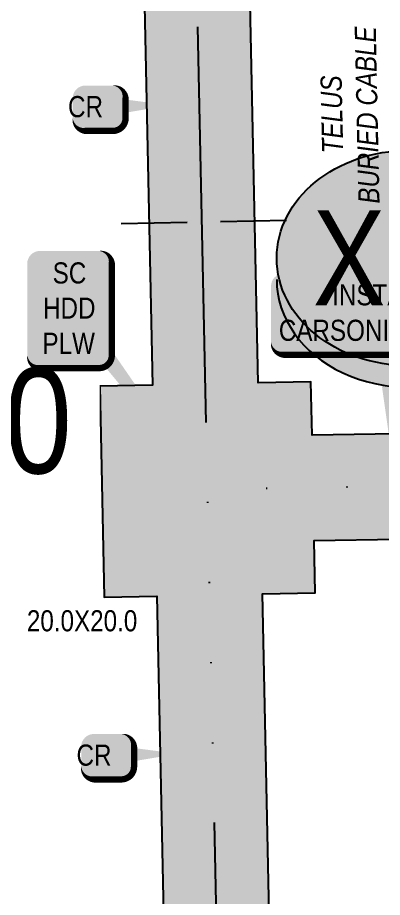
# Model space of a CAD drawing. Extents: x 88833 to 97610, y 5963373 to 5974710.
# Drawn here: x 95598.7 to 95633.2, y 5964612.2 to 5964695.6 of the extents above; entities that cross this region are included whole.
import ezdxf
from ezdxf.enums import TextEntityAlignment as Align

# ---------------------------------------------------------------- set-up
doc = ezdxf.new("R2010")
doc.units = 0
doc.header["$LTSCALE"] = 5
doc.linetypes.add('COOP2', pattern=[10, 5, -1, 0, -1, 0, -1, 0, -1, 0, -1])
doc.linetypes.add('foc-TIELINE', pattern=[1.875, 1.25, -0.625])
for name, color, linetype in [('AS-TELEPHONE-T-1000', 224, 'Continuous'), ('P-APEX RECON PAY ITEMS-1000', 240, 'Continuous'), ('P-APEX RECON-10m BUFFER', 51, 'COOP2'), ('P-APEX RECON-URBAN', 30, 'COOP2'), ('P-APEX RECON-WORK AREA', 104, 'Continuous'), ('P-BUFFER-PURPLE', 187, 'foc-TIELINE'), ('P-CROSSINGS', 250, 'Continuous')]:
    doc.layers.add(name, color=color, linetype=linetype)
doc.layers.add('P-APEX RECON-TO BE DRILLED-H', color=7, linetype='Continuous', true_color=0xffafe1)
doc.layers.add('P-APEX RECON-TWS-T', color=104, linetype='Continuous', lineweight=9)
doc.layers.add('P-APEX RECON-TWS-T-1000', color=104, linetype='Continuous', lineweight=9)
doc.styles.add('100L', font='ARIALN.TTF', dxfattribs={"height": 10})
doc.styles.add('175L', font='ARIALN.TTF', dxfattribs={"height": 2})
doc.styles.add('80', font='ARIALN.TTF', dxfattribs={"height": 10})
doc.styles.add('Crossing', font='ARIALN.TTF', dxfattribs={"height": 10})

# ---------------------------------------------------------------- blocks, each defined once
blk = doc.blocks.new('*U921')
at = {"true_color": 0xffffa8}
h = blk.add_hatch(color=51, dxfattribs=at)
edge = h.paths.add_edge_path()
edge.add_line((-14, -28.5), (14, -28.5))
edge.add_arc((14, -22.5), 6, 270, 360)
edge.add_line((20, -22.5), (20, 21))
edge.add_arc((14, 21), 6, 0, 90)
edge.add_line((14, 27), (-14, 27))
edge.add_arc((-14, 21), 6, 90, 180)
edge.add_line((-20, 21), (-20, -22.5))
edge.add_arc((-14, -22.5), 6, 180, 270)
at = {"color": 240, "flags": 128}
blk.add_lwpolyline([(-14, -28.5, 3, 3, 0), (14, -28.5, 3, 3, 0.414214), (20, -22.5, 3, 3, 0), (20, 21, 3, 0, 0.414214), (14, 27, 0, 0, 0), (-14, 27, 0, 0, 0.414214), (-20, 21, 0, 0, 0), (-20, -22.5, 0, 3, 0.414214)], format="xyseb", close=True, dxfattribs=at)
for points in [[(-1, -11.44, 0, 10, 0), (0, 0, 5, 5, 0)], [(65.27, -86.02, 0, 10, 0), (0, 0, 5, 5, 0)]]:
    blk.add_lwpolyline(points, format="xyseb", dxfattribs=at)
at = {"color": 4, "style": '80'}
blk.add_attdef('OTHER_001', (-14.7, -5), '', height=10, dxfattribs=at)
blk = doc.blocks.new('*U922')
at = {"true_color": 0xffffa8}
h = blk.add_hatch(color=51, dxfattribs=at)
edge = h.paths.add_edge_path()
edge.add_line((-46.5, -20), (46.5, -20))
edge.add_arc((46.5, -14), 6, 270, 360)
edge.add_line((52.5, -14), (52.5, 12.5))
edge.add_arc((46.5, 12.5), 6, 0, 90)
edge.add_line((46.5, 18.5), (-46.5, 18.5))
edge.add_arc((-46.5, 12.5), 6, 90, 180)
edge.add_line((-52.5, 12.5), (-52.5, -14))
edge.add_arc((-46.5, -14), 6, 180, 270)
at = {"color": 240, "flags": 128}
blk.add_lwpolyline([(-46.5, -20, 3, 3, 0), (46.5, -20, 3, 3, 0.414214), (52.5, -14, 3, 3, 0), (52.5, 12.5, 3, 0, 0.414214), (46.5, 18.5, 0, 0, 0), (-46.5, 18.5, 0, 0, 0.414214), (-52.5, 12.5, 0, 0, 0), (-52.5, -14, 0, 3, 0.414214)], format="xyseb", close=True, dxfattribs=at)
for points in [[(-1, -11.44, 0, 10, 0), (0, 0, 5, 5, 0)], [(6.75, -82.44, 0, 10, 0), (0, 0, 5, 5, 0)]]:
    blk.add_lwpolyline(points, format="xyseb", dxfattribs=at)
at = {"color": 4, "style": '80'}
blk.add_attdef('OTHER_001', (-14.7, -5), '', height=10, dxfattribs=at)
blk = doc.blocks.new('xing2')
h = blk.add_hatch(color=50)
h.dxf.hatch_style = 1
edge = h.paths.add_edge_path()
edge.add_ellipse((0, 0), major_axis=(-12.5, 0), ratio=0.816297, start_angle=0, end_angle=360)
h = blk.add_hatch(color=250)
h.dxf.hatch_style = 1
edge = h.paths.add_edge_path()
edge.add_ellipse((0, -2.047), major_axis=(-12.5, 0), ratio=0.816297, start_angle=0, end_angle=180)
edge.add_line((12.5, -2.047), (12.5, 0))
edge.add_ellipse((0, 0), major_axis=(-12.5, 0), ratio=0.816297, start_angle=0, end_angle=180, ccw=False)
edge.add_line((-12.5, 0), (-12.5, -2.047))
at = {"color": 250}
blk.add_ellipse((0, 0), major_axis=(-12.5, 0), ratio=0.816297, dxfattribs=at)
blk.add_ellipse((0, -2.047), major_axis=(-12.5, 0), ratio=0.816297, start_param=0, end_param=3.141593, dxfattribs=at)
at = {"color": 250, "style": 'Crossing'}
blk.add_attdef('CROSSING', text='', height=9, dxfattribs=at).set_placement((0.089, 0.02), align=Align.MIDDLE_CENTER)
at = {"color": 250, "style": 'Crossing', "flags": 1}
for tag, p in [('OWNER', (0.089, -12.492)), ('DESCRIPTION', (0.089, -25.77)), ('LOCATION', (0.089, -39.303)), ('DWG_REF', (0.089, -52.837))]:
    blk.add_attdef(tag, text='', height=9, dxfattribs=at).set_placement(p, align=Align.MIDDLE_CENTER)
blk = doc.blocks.new('*U1205')
at = {"true_color": 0xffffa8}
h = blk.add_hatch(color=51, dxfattribs=at)
edge = h.paths.add_edge_path()
edge.add_line((-6.5, -11.5), (6.5, -11.5))
edge.add_arc((6.5, -5.5), 6, 270, 360)
edge.add_line((12.5, -5.5), (12.5, 4))
edge.add_arc((6.5, 4), 6, 0, 90)
edge.add_line((6.5, 10), (-6.5, 10))
edge.add_arc((-6.5, 4), 6, 90, 180)
edge.add_line((-12.5, 4), (-12.5, -5.5))
edge.add_arc((-6.5, -5.5), 6, 180, 270)
at = {"color": 240, "flags": 128}
blk.add_lwpolyline([(-6.5, -11.5, 3, 3, 0), (6.5, -11.5, 3, 3, 0.414214), (12.5, -5.5, 3, 3, 0), (12.5, 4, 3, 0, 0.414214), (6.5, 10, 0, 0, 0), (-6.5, 10, 0, 0, 0.414214), (-12.5, 4, 0, 0, 0), (-12.5, -5.5, 0, 3, 0.414214)], format="xyseb", close=True, dxfattribs=at)
for points in [[(-1, -11.44, 0, 10, 0), (0, 0, 5, 5, 0)], [(33.3, 0.64, 0, 10, 0), (0, 0, 5, 5, 0)]]:
    blk.add_lwpolyline(points, format="xyseb", dxfattribs=at)
at = {"color": 4, "style": '80'}
blk.add_attdef('OTHER_001', (-14.7, -5), '', height=10, dxfattribs=at)

msp = doc.modelspace()

# ---------------------------------------------------------------- hatches: boundary and pattern name
at = {"layer": 'P-APEX RECON-10m BUFFER', "transparency": 33554687}
h = msp.add_hatch(color=256, dxfattribs=at)
h.dxf.hatch_style = 1
h.paths.add_polyline_path([(94839.164, 5964300.866), (95460.443, 5964314.215), (95460.353, 5964311.378), (95460.442, 5964309.307), (95470.434, 5964309.522), (95470.352, 5964311.435), (95470.63, 5964320.185), (95472.48, 5964323.297), (95472.963, 5964333.81), (95471.065, 5964333.874), (95471.419, 5964345.04), (95473.475, 5964344.945), (95473.709, 5964350.017), (95474.394, 5964364.908), (95472.054, 5964365.016), (95473.832, 5964420.972), (95475.486, 5964470.47), (95575.74, 5964473.871), (95575.856, 5964468.979), (95580.67, 5964469.093), (95580.747, 5964455.407), (95590.74, 5964455.349), (95590.661, 5964469.328), (95595.834, 5964469.45), (95595.714, 5964474.548), (95610.318, 5964475.043), (95610.433, 5964470.152), (95630.412, 5964470.623), (95630.294, 5964475.618), (95630.058, 5964485.607), (95629.941, 5964490.602), (95624.973, 5964490.485), (95623.708, 5964551.127), (95636.676, 5964551.454), (95636.571, 5964556.449), (95623.604, 5964556.122), (95621.833, 5964640.986), (95626.828, 5964641.09), (95626.725, 5964646.035), (95634.69, 5964646.162), (95634.48, 5964656.152), (95626.516, 5964656.025), (95626.411, 5964661.07), (95621.416, 5964660.965), (95620.291, 5964714.908), (95610.3, 5964714.708), (95611.426, 5964660.757), (95606.431, 5964660.653), (95606.848, 5964640.673), (95611.843, 5964640.777), (95614.984, 5964490.249), (95609.962, 5964490.131), (95610.082, 5964485.033), (95595.479, 5964484.538), (95595.363, 5964489.429), (95575.385, 5964488.958), (95575.505, 5964483.86), (95465.811, 5964480.14), (95463.846, 5964421.297), (95462.072, 5964365.475), (95454.431, 5964365.827), (95453.512, 5964345.864), (95461.437, 5964345.499), (95461.078, 5964334.208), (95455.967, 5964334.379), (95455.62, 5964324.106), (94838.842, 5964310.854)])
at = {"layer": 'P-APEX RECON-TO BE DRILLED-H', "transparency": 33554687}
h = msp.add_hatch(color=256, dxfattribs=at)
h.dxf.hatch_style = 1
h.paths.add_polyline_path([(95678.858, 5964656.858), (95681.06, 5964646.9), (95616.725, 5964645.876), (95616.566, 5964655.867), (95668.661, 5964656.696)])

# ---------------------------------------------------------------- linework, layer by layer
at = {"layer": 'P-APEX RECON-URBAN', "ltscale": 1.5, "flags": 128}
msp.add_lwpolyline([(95674.861, 5964651.798), (95674.861, 5964651.798), (95616.63, 5964650.871)], dxfattribs=at)
at = {"layer": 'P-APEX RECON-WORK AREA', "flags": 128}
msp.add_lwpolyline([(95624.973, 5964490.485), (95623.708, 5964551.127), (95636.676, 5964551.454), (95636.571, 5964556.449), (95623.604, 5964556.122), (95621.833, 5964640.986), (95626.828, 5964641.09), (95626.725, 5964646.035), (95634.69, 5964646.162), (95634.48, 5964656.152), (95626.516, 5964656.025), (95626.411, 5964661.07), (95621.416, 5964660.965), (95620.291, 5964714.908), (95610.3, 5964714.708), (95611.426, 5964660.757), (95606.431, 5964660.653), (95606.848, 5964640.673), (95611.843, 5964640.777), (95614.984, 5964490.249)], dxfattribs=at)
at = {"layer": 'P-BUFFER-PURPLE'}
msp.add_line((95624.093, 5964676.371), (95608.109, 5964676.037), dxfattribs=at)

# ---------------------------------------------------------------- block references
at = {"layer": 'P-APEX RECON PAY ITEMS-1000', "xscale": 0.2, "yscale": 0.2, "zscale": 0.2}
for p in [(95606.377, 5964687.148), (95607.177, 5964625.703)]:
    msp.add_blockref('*U1205', p, dxfattribs=at).add_auto_attribs({'OTHER_001': 'CR'})
at = {"layer": 'P-APEX RECON PAY ITEMS-1000'}
ref = msp.add_blockref('*U922', (95633.139, 5964667.638), dxfattribs=dict(at, xscale=0.2, yscale=0.2, zscale=0.2))
ref.add_attrib('OTHER_001', 'INSTALL', (95628.426, 5964668.322), dxfattribs={"layer": '0', "color": 4, "height": 2, "style": '80'})
ref.add_attrib('OTHER_002', 'CARSONITE SIGN', (95623.379, 5964664.953), dxfattribs={"layer": '0', "color": 4, "height": 2, "style": '80'})

# ---------------------------------------------------------------- next in the draw order: texts
at = {"layer": 'AS-TELEPHONE-T-1000', "insert": (95627.578, 5964677.79), "char_height": 2, "attachment_point": 1, "rotation": 91.22578, "style": '100L', "bg_fill": 3, "box_fill_scale": 1.1, "bg_fill_color": 256, "bg_fill_transparency": 0}
msp.add_mtext_dynamic_manual_height_columns('\\pi4.9131;{\\fArial Narrow|b0|i1|c0|p34;TELUS\\P\\pi0.066532;BURIED CABLE}', width=16.93798, gutter_width=55, heights=[0], dxfattribs=at)
at = {"layer": 'P-APEX RECON-TWS-T', "insert": (95551.572, 5964662.395), "char_height": 10, "attachment_point": 1, "style": '175L', "bg_fill": 2}
msp.add_mtext_dynamic_manual_height_columns('20.0X20.0', width=49.86126, gutter_width=100, heights=[0], dxfattribs=at)
at = {"layer": 'P-APEX RECON-TWS-T-1000', "insert": (95599.541, 5964639.431), "char_height": 2, "attachment_point": 1, "style": '175L', "bg_fill": 3, "box_fill_scale": 1.1, "bg_fill_color": 256, "bg_fill_transparency": 0}
msp.add_mtext_dynamic_manual_height_columns('20.0X20.0', width=10.36249, gutter_width=100, heights=[0], dxfattribs=at)

# ---------------------------------------------------------------- next in the draw order: linework, layer by layer
at = {"layer": 'P-APEX RECON-URBAN', "ltscale": 1.5, "flags": 128}
msp.add_lwpolyline([(95604.664, 5963883.775), (95600.688, 5963884.065), (95571.901, 5963891.318), (95550.768, 5963922.089), (95550.576, 5963922.388), (95478.967, 5963996.096), (95465.352, 5964311.406), (95468.839, 5964421.135), (95470.649, 5964475.305), (95620.187, 5964480.377), (95611.989, 5964873.285), (95529.082, 5964871.565), (95526.625, 5964991.535), (95665.381, 5964994.31), (95662.79, 5965117.145), (95662.114, 5965146.983), (95828.828, 5965237.722), (95821.659, 5965434.392), (95656.094, 5965431.226), (95637.653, 5966315.61), (95636.831, 5966360.608), (95631.163, 5966670.767), (95630.418, 5966710.155), (95629.286, 5966773.514), (95573.296, 5966772.481), (95562.209, 5967247.76), (95558.533, 5967405.315), (95555.954, 5967515.885), (95553.815, 5967607.121), (95550.488, 5967748.44), (95549.548, 5967788.356), (95547.114, 5967891.755), (95538.108, 5967891.507), (95535.601, 5967998.025), (95514.647, 5968047.887), (95530.424, 5968091.293), (95528.948, 5968153.973), (95524.05, 5968359.55), (95523.447, 5968384.548), (95600.52, 5968386.516), (95597.793, 5968513.781), (95647.557, 5968535.504), (95594.679, 5968659.067), (95594.153, 5968683.607), (95593.146, 5968730.564), (95586.83, 5969025.233), (95585.973, 5969065.243), (95584.576, 5969130.419), (95583.347, 5969187.024), (95576.228, 5969512.869), (95575.431, 5969547.888), (95567.508, 5969905.416), (95562.187, 5969910.496)], dxfattribs=at)

# ---------------------------------------------------------------- next in the draw order: block references
at = {"layer": 'P-APEX RECON PAY ITEMS-1000'}
ref = msp.add_blockref('*U921', (95603.576, 5964668.075), dxfattribs=dict(at, xscale=0.2, yscale=0.2, zscale=0.2))
ref.add_attrib('OTHER_001', 'SC', (95601.981, 5964670.39), dxfattribs={"layer": '0', "color": 4, "height": 2, "style": '80'})
ref.add_attrib('OTHER_002', 'HDD', (95601.071, 5964667.057), dxfattribs={"layer": '0', "color": 4, "height": 2, "style": '80'})
ref.add_attrib('OTHER_003', 'PLW', (95601.016, 5964663.724), dxfattribs={"layer": '0', "color": 4, "height": 2, "style": '80'})
at = {"layer": 'P-CROSSINGS', "xscale": 0.9992045070000001, "yscale": 0.9992045070000001, "zscale": 0.9992045070000001}
msp.add_blockref('xing2', (95635.665, 5964672.799), dxfattribs=at).add_auto_attribs({'CROSSING': 'X97'})

doc.saveas('drawing.dxf')
